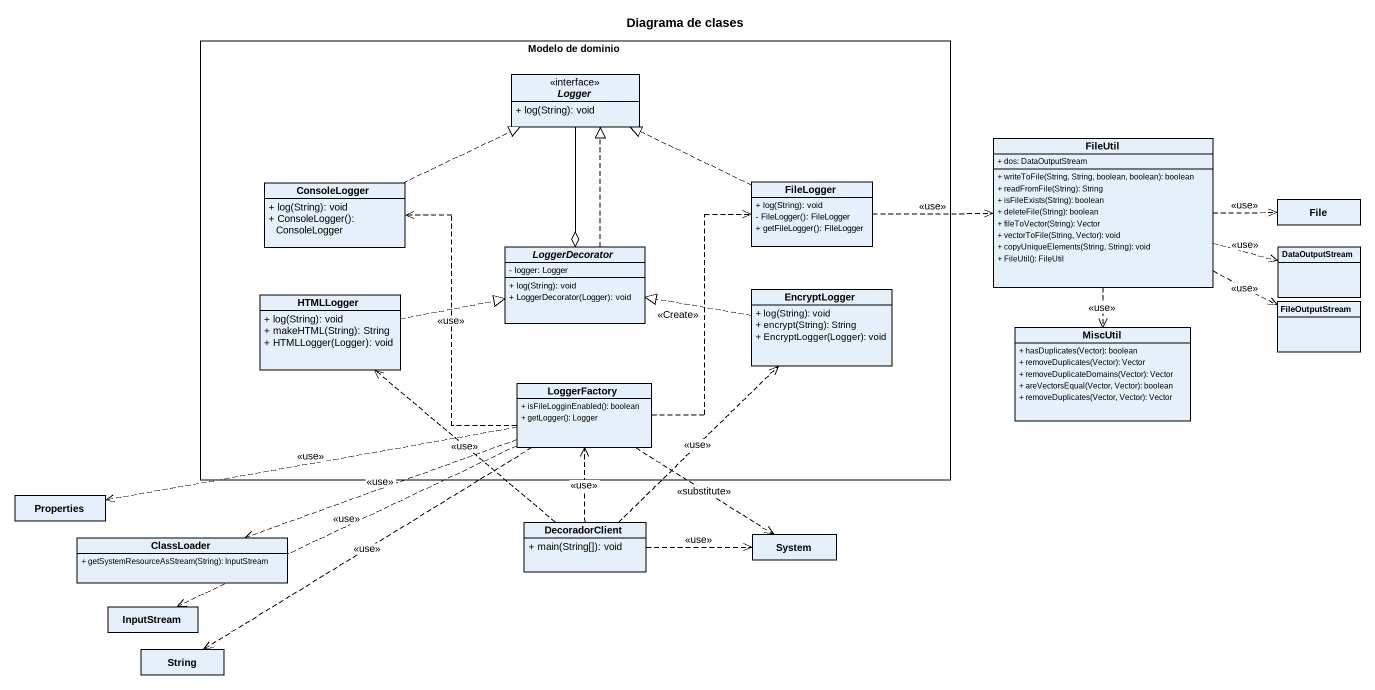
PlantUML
@startuml
title Diagrama de clases
hide circle
hide empty members
skinparam classAttributeIconSize 0
rectangle "Modelo de dominio" as Modelo_de_dominio {
  interface Logger {
    + log(String): void
  }
  class ConsoleLogger {
    + log(String): void
    + ConsoleLogger(): ConsoleLogger
  }
  class FileLogger {
    + log(String): void
    - FileLogger(): FileLogger
    + getFileLogger(): FileLogger
  }
  abstract class LoggerDecorator {
    - logger: Logger
    + log(String): void
    + LoggerDecorator(Logger): void
  }
  class HTMLLogger {
    + log(String): void
    + makeHTML(String): String
    + HTMLLogger(Logger): void
  }
  class EncryptLogger {
    + log(String): void
    + encrypt(String): String
    + EncryptLogger(Logger): void
  }
  class LoggerFactory {
    + isFileLogginEnabled(): boolean
    + getLogger(): Logger
  }
}
class FileUtil {
  + dos: DataOutputStream
  + writeToFile(String, String, boolean, boolean): boolean
  + readFromFile(String): String
  + isFileExists(String): boolean
  + deleteFile(String): boolean
  + fileToVector(String): Vector
  + vectorToFile(String, Vector): void
  + copyUniqueElements(String, String): void
  + FileUtil(): FileUtil
}
class "File" as File_
class DataOutputStream
class MiscUtil {
  + hasDuplicates(Vector): boolean
  + removeDuplicates(Vector): Vector
  + removeDuplicateDomains(Vector): Vector
  + areVectorsEqual(Vector, Vector): boolean
  + removeDuplicates(Vector, Vector): Vector
}
class FileOutputStream
class Properties
class ClassLoader {
  + getSystemResourceAsStream(String): InputStream
}
class DecoradorClient {
  + main(String[]): void
}
class System
class InputStream
class String
Logger --o LoggerDecorator
FileUtil .right.> File_ : <<use>>
FileUtil .right.> DataOutputStream : <<use>>
FileUtil ..> MiscUtil : <<use>>
FileUtil .right.> FileOutputStream : <<use>>
ConsoleLogger .right.|> Logger
FileLogger .left.|> Logger
FileLogger .right.> FileUtil : <<use>>
LoggerDecorator .up.|> Logger
HTMLLogger .right.|> LoggerDecorator
EncryptLogger .left.|> LoggerDecorator
LoggerFactory .up.> ConsoleLogger : <<use>>
LoggerFactory .up.> FileLogger : <<Create>>
LoggerFactory .left.> Properties : <<use>>
LoggerFactory .left.> ClassLoader : <<use>>
LoggerFactory ..> System : <<substitute>>
LoggerFactory .left.> InputStream : <<use>>
LoggerFactory ..> String : <<use>>
DecoradorClient .up.> HTMLLogger : <<use>>
DecoradorClient .up.> EncryptLogger : <<use>>
DecoradorClient .up.> LoggerFactory : <<use>>
DecoradorClient .right.> System : <<use>>
@enduml
